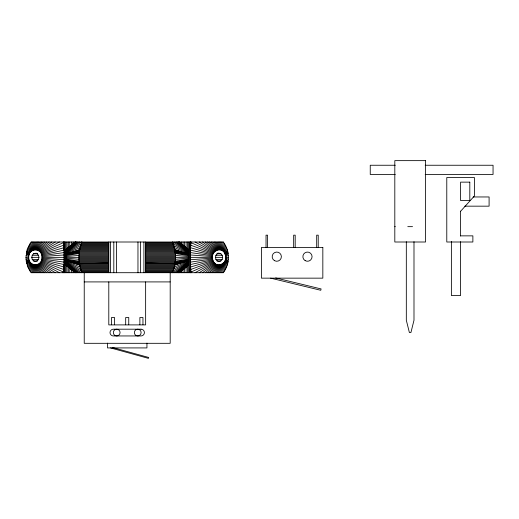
<?xml version="1.0" encoding="UTF-8"?>
<svg xmlns="http://www.w3.org/2000/svg" width="519" height="519" viewBox="0 0 519 519"><rect width="100%" height="100%" fill="white"/><g stroke="black" fill="none" stroke-linecap="round" stroke-linejoin="round"><path stroke-width="0.78" d="M64.148 257.353L64.155 242.003L64.155 272.702L64.148 257.353L42.007 257.353C42.941 267.084 27.779 267.084 28.714 257.353C27.779 247.621 42.941 247.621 42.007 257.353M212.745 259.727C209.189 251.138 223.209 245.195 225.389 254.978C228.944 263.568 214.924 269.51 212.745 259.727L190.447 264.534L190.278 272.702L190.278 242.003L190.356 262.121L190.992 272.702M82.028 272.702C77.902 263.003 77.902 251.702 82.028 242.003M172.399 242.003C176.525 251.702 176.525 263.003 172.399 272.702M64.006 250.625L64.155 242.003M190.278 272.702L190.428 264.08M25.95 257.353L27.209 249.594L31.082 242.003L223.345 242.003C230.079 250.852 230.079 263.853 223.345 272.702L31.082 272.702L27.942 267.071L26.255 261.2L25.95 257.353L28.714 257.353M30.913 251.65L31.296 242.003M223.138 272.702L223.514 263.055M29.979 271.035L30.42 262.491M224.007 252.215L224.455 243.671M63.441 272.702L63.986 264.534L41.682 259.727M190.992 242.003L190.447 250.171L212.745 254.978M31.458 251.144L32.58 242.003M221.847 272.702L222.975 263.561M28.863 269.05L29.985 261.861M224.448 252.844L225.57 245.656M32.042 250.703L33.806 242.003M220.627 272.702L222.392 264.002M35.363 253.207L37.154 253.765L38.471 255.283L38.951 257.353L38.471 259.422L37.154 260.94L35.363 261.498L33.566 260.94L32.256 259.422L31.776 257.353L32.256 255.283L33.566 253.765L36.953 253.207M215.476 257.353L215.962 255.283L217.273 253.765L219.07 253.207L220.86 253.765L222.177 255.283L222.657 257.353L222.177 259.422L220.86 260.94L219.07 261.498L217.273 260.94L215.962 259.422L215.476 257.353L222.657 257.353M32.658 250.34L35 242.003M219.433 272.702L221.769 264.366M27.942 267.071L29.602 261.187M224.824 253.512L226.485 247.628M178.16 272.702L178.335 272.144M33.307 250.054L36.194 242.003M218.233 272.702L221.12 264.651M33.982 249.847L37.42 242.003M217.013 272.702L220.452 264.859M27.209 265.112L29.291 260.473L26.644 263.107L29.038 259.727M225.389 254.978L227.789 251.598L225.142 254.232L227.218 249.594M191.543 272.702L191.822 272.144M209.961 272.702L210.24 272.144M34.669 249.717L38.685 242.003M215.742 272.702L219.764 264.988M35.363 249.678L40.034 242.003M214.399 272.702L219.07 265.027M36.058 249.717L41.481 242.003M212.946 272.702L218.376 264.988M26.443 262.153L28.863 258.949L26.255 261.2M227.984 252.552L225.57 255.757L228.172 253.506M26.806 263.697L29.291 260.473M225.142 254.232L227.627 251.008M36.745 249.847L43.071 242.003M211.363 272.702L217.688 264.859M460.593 211.298L474.411 195.948L474.411 177.53L446.781 177.53L446.781 242.003L472.874 242.003L472.874 235.86L460.593 235.86M37.413 250.054L44.835 242.003M209.598 272.702L217.013 264.651M38.069 250.34L46.84 242.003M207.594 272.702L216.365 264.366M38.685 250.703L49.156 242.003M205.277 272.702L215.742 264.002M75.158 242.003L65.816 249.678L75.261 242.003M179.276 272.702L188.618 265.027L179.172 272.702M65.816 249.847L75.573 242.003M178.854 272.702L188.618 264.859M65.816 250.054L76.118 242.003M178.309 272.702L188.618 264.651M65.816 250.34L76.922 242.003M177.504 272.702L188.618 264.366M39.269 251.144L51.9 242.003M202.533 272.702L215.158 263.561M65.816 250.703L78.045 242.003M176.382 272.702L188.618 264.002M65.816 251.144L79.569 242.003M174.864 272.702L188.618 263.561M39.807 251.65L55.235 242.003M199.199 272.702L214.619 263.055M65.816 251.65L81.613 242.003M172.814 272.702L188.618 263.055M65.816 252.215L81.366 243.671M173.061 271.035L188.618 262.491M40.3 252.215L59.419 242.003M195.014 272.702L214.126 262.491M65.816 252.844L80.698 245.656M173.735 269.05L188.618 261.861M40.742 252.844L63.487 242.633L63.441 242.003M190.947 272.073L213.692 261.861M26.028 259.279L28.753 258.157M225.681 256.548L228.405 255.426M65.816 253.512L80.14 247.628M174.293 267.071L188.618 261.187M41.118 253.512L63.681 245.208L63.487 242.633M190.745 269.491L213.309 261.187M79.686 249.594L65.816 254.232L79.336 251.598L108.795 251.598M174.741 265.112L188.618 260.473L175.098 263.107L145.638 263.107L174.981 263.697L188.618 260.473L174.76 264.988L145.638 264.988M41.436 254.232L63.856 247.719L63.681 245.208M190.577 266.987L212.998 260.473M65.816 254.978L79.336 251.598M175.098 263.107L188.618 259.727M79.446 251.008L65.816 254.232L79.673 249.717L108.795 249.717M41.682 254.978L63.986 250.171L63.856 247.719M41.864 255.757L64.077 252.584M190.356 262.121L212.563 258.949M65.816 256.548L78.946 255.426L108.795 255.426M188.618 258.157L175.487 259.279L145.638 259.279M41.974 256.548L64.129 254.972M190.298 259.727L212.459 258.157M395.29 165.25L370.248 165.25L370.248 174.462L395.29 174.462M425.184 165.25L493.05 165.25L493.05 174.462L425.184 174.462M473.172 196.961L489.093 196.961L489.093 206.166L464.797 206.166M394.81 226.654L395.329 226.654M407.772 226.654L412.54 226.654M81.827 242.561L108.795 242.561M145.638 242.561L172.606 242.561M81.477 243.417L108.795 243.417M145.638 243.417L172.95 243.417M81.178 244.28L108.795 244.28M145.638 244.28L173.249 244.28M80.88 245.163L108.795 245.163M145.638 245.163L173.547 245.163M80.601 246.051L108.795 246.051M145.638 246.051L173.826 246.051M80.354 246.953L108.795 246.953M145.638 246.953L174.079 246.953M80.095 247.868L108.795 247.868M145.638 247.868L174.332 247.868M79.894 248.789L108.795 248.789M145.638 248.789L174.533 248.789M145.638 249.717L174.76 249.717L188.618 254.232L175.098 251.598L145.638 251.598M79.517 250.658L108.795 250.658M145.638 250.658L174.909 250.658M108.795 252.552L79.232 252.552L65.816 255.757L79.089 253.506L108.795 253.506M145.638 252.552L175.201 252.552L188.618 255.757L175.338 253.506L145.638 253.506M217.474 253.207L219.07 253.207M33.566 253.765L37.55 253.765M216.884 253.765L220.86 253.765M79.037 254.466L108.795 254.466M145.638 254.466L175.396 254.466M32.256 255.283L38.62 255.283M215.807 255.283L222.177 255.283M145.638 255.426L175.487 255.426L188.618 256.548M78.94 256.386L108.795 256.386M145.638 256.386L175.493 256.386M31.776 257.353L38.938 257.353M65.816 257.353L108.795 257.353M145.638 257.353L188.618 257.353M190.278 257.353L212.42 257.353M225.713 257.353L228.477 257.353M78.94 258.319L108.795 258.319M145.638 258.319L175.493 258.319M108.795 259.279L78.946 259.279L65.816 258.157M32.256 259.422L38.62 259.422M215.807 259.422L222.177 259.422M79.037 260.24L108.795 260.24M145.638 260.24L175.396 260.24M33.566 260.94L37.55 260.94M216.884 260.94L220.86 260.94M108.795 261.2L79.089 261.2L65.816 258.949L79.232 262.153L108.795 262.153M145.638 261.2L175.338 261.2L188.618 258.949L175.201 262.153L145.638 262.153M108.795 264.988L79.673 264.988L65.816 260.473L79.336 263.107L108.795 263.107L79.446 263.697L65.816 260.473L79.686 265.112M79.517 264.048L108.795 264.048M145.638 264.048L174.909 264.048M79.894 265.916L108.795 265.916M145.638 265.916L174.533 265.916M80.095 266.837L108.795 266.837M145.638 266.837L174.332 266.837M80.354 267.752L108.795 267.752M145.638 267.752L174.079 267.752M80.601 268.654L108.795 268.654M145.638 268.654L173.826 268.654M80.88 269.543L108.795 269.543M145.638 269.543L173.547 269.543M81.178 270.425L108.795 270.425M145.638 270.425L173.249 270.425M81.477 271.288L108.795 271.288M145.638 271.288L172.95 271.288M81.827 272.144L108.795 272.144M145.638 272.144L172.606 272.144M84.234 281.914L170.193 281.914M190.298 254.972L212.459 256.548M41.974 258.157L64.129 259.727M190.356 252.584L212.563 255.757M41.864 258.949L64.077 262.121M174.981 251.008L188.618 254.232L174.741 249.594M275.66 277.944L321.092 288.934L320.768 290.277L270.639 278.152M175.098 251.598L188.618 254.978M65.816 259.727L79.336 263.107M112.351 347.458L148.694 357.468L148.447 358.357L110.56 347.918M190.577 247.719L212.998 254.232M41.436 260.473L63.856 266.987M190.745 245.208L213.309 253.512M41.118 261.187L63.681 269.491M174.293 247.628L188.618 253.512M65.816 261.187L80.14 267.071M225.681 258.157L228.405 259.279M26.028 255.426L28.753 256.548M190.947 242.633L213.692 252.844M40.742 261.861L63.487 272.073M173.735 245.656L188.618 252.844M65.816 261.861L80.698 269.05M195.014 242.003L214.126 252.215M40.3 262.491L59.419 272.702M173.061 243.671L188.618 252.215M65.816 262.491L81.366 271.035M172.814 242.003L188.618 251.65M65.816 263.055L81.613 272.702M199.199 242.003L214.619 251.65M39.807 263.055L55.235 272.702M174.864 242.003L188.618 251.144M65.816 263.561L79.569 272.702M176.382 242.003L188.618 250.703M65.816 264.002L78.045 272.702M202.533 242.003L215.158 251.144M39.269 263.561L51.9 272.702M177.504 242.003L188.618 250.34M65.816 264.366L76.922 272.702M178.309 242.003L188.618 250.054M65.816 264.651L76.118 272.702M178.854 242.003L188.618 249.847M65.816 264.859L75.573 272.702M179.172 242.003L188.618 249.717L179.276 242.003M75.261 272.702L65.816 264.988L75.158 272.702M205.277 242.003L215.742 250.703M38.685 264.002L49.156 272.702M228.172 261.2L225.57 258.949L227.984 262.153M26.255 253.506L28.863 255.757L26.443 252.552M207.594 242.003L216.365 250.34M38.069 264.366L46.84 272.702M227.218 265.112L225.142 260.473L227.789 263.107L225.389 259.727M27.209 249.594L29.291 254.232L26.644 251.598L29.038 254.978M209.598 242.003L217.013 250.054M37.413 264.651L44.835 272.702M211.363 242.003L217.688 249.847M36.745 264.859L43.071 272.702M225.142 260.473L227.627 263.697M26.806 251.008L29.291 254.232M212.946 242.003L218.376 249.717M36.058 264.988L41.481 272.702M214.399 242.003L219.07 249.678M35.363 265.027L40.034 272.702M215.742 242.003L219.764 249.717M34.669 264.988L38.685 272.702M62.611 272.144L62.883 272.702M44.186 272.144L44.465 272.702M217.013 242.003L220.452 249.847M33.982 264.859L37.42 272.702M218.233 242.003L221.12 250.054M33.307 264.651L36.194 272.702M76.092 272.144L76.267 272.702M224.824 261.187L226.485 267.071M27.942 247.628L29.602 253.512M219.433 242.003L221.769 250.34M32.658 264.366L35 272.702M220.627 242.003L222.392 250.703M32.042 264.002L33.806 272.702M224.448 261.861L225.57 269.05M28.863 245.656L29.985 252.844M221.847 242.003L222.975 251.144M31.458 263.561L32.58 272.702M224.007 262.491L224.455 271.035M29.979 243.671L30.42 252.215M223.138 242.003L223.514 251.65M30.913 263.055L31.296 272.702M190.278 242.003L190.428 250.625M64.006 264.08L64.155 272.702M460.593 211.142L460.593 236.061M460.593 241.685L460.593 295.538L451.381 295.538L451.381 241.504M413.993 241.698L413.993 320.255L410.925 332.536L409.387 332.536L406.319 320.255L406.319 241.698M318.225 247.453L318.225 235.172L316.687 235.172L316.687 247.453M295.194 247.453L295.194 235.172L293.663 235.172L293.663 247.453M267.564 247.453L267.564 235.172L266.033 235.172L266.033 247.453M190.895 242.003L190.895 243.489M190.895 271.216L190.895 272.702M189.487 242.003L189.487 272.702M188.533 242.003L188.533 272.702M187.404 242.003L187.404 248.465M187.404 265.43L187.404 272.702M186.113 242.003L186.113 248.465M186.113 266.241L186.113 272.702M184.66 242.003L184.66 246.849M184.66 267.856L184.66 272.702M183.051 242.003L183.051 246.038M183.051 269.471L183.051 272.702M181.287 242.003L181.287 244.423M181.287 270.282L181.287 272.702M170.193 272.702L170.193 343.312L84.234 343.312L84.234 272.702M146.942 343.13L146.942 347.918L107.491 347.918L107.491 343.13M145.638 242.003L145.638 272.702M145.638 281.914L145.638 324.894L108.795 324.894L108.795 281.914M143.899 242.003L143.899 272.702M142.952 324.751L142.952 317.524L139.877 317.524L139.877 324.751M140.617 242.003L140.617 272.702M137.963 242.003L137.963 272.702M128.751 324.751L128.751 317.524L125.682 317.524L125.682 324.751M116.47 242.003L116.47 272.702M114.55 324.751L114.55 317.524L111.481 317.524L111.481 324.751M113.81 242.003L113.81 272.702M110.528 242.003L110.528 272.702M108.795 242.003L108.795 272.702M73.147 242.003L73.147 244.423M73.147 270.282L73.147 272.702M71.382 242.003L71.382 245.234M71.382 269.471L71.382 272.702M69.773 242.003L69.773 247.66M69.773 267.856L69.773 272.702M68.32 242.003L68.32 247.66M68.32 267.045L68.32 272.702M67.022 242.003L67.022 249.276M67.022 265.43L67.022 272.702M65.9 242.003L65.9 272.702M64.94 242.003L64.94 272.702M63.539 242.003L63.539 243.489M63.539 271.216L63.539 272.702M425.554 160.643L394.81 160.643L394.81 242.003L425.554 242.003L425.554 160.643M469.805 182.137L460.593 182.137L460.593 200.555L469.805 200.555L469.805 182.137M322.831 247.453L261.427 247.453L261.427 278.152L322.831 278.152L322.831 247.453M141.032 329.195L113.402 329.195A3.38 3.38 0 0 0 110.022 332.569A3.38 3.38 0 0 0 113.402 335.949L141.032 335.949A3.38 3.38 0 0 0 144.405 332.569A3.38 3.38 0 0 0 141.032 329.195M136.043 335.495A3.38 3.38 0 0 0 141.11 332.569A3.38 3.38 0 0 0 136.043 329.643A3.38 3.38 0 0 0 136.043 335.495M115.01 335.495A3.38 3.38 0 0 0 120.077 332.569A3.38 3.38 0 0 0 115.01 329.643A3.38 3.38 0 0 0 115.01 335.495M305.172 260.648A4.606 4.606 0 0 0 312.081 256.658A4.606 4.606 0 0 0 305.172 252.675A4.606 4.606 0 0 0 305.172 260.648M274.473 260.648A4.606 4.606 0 0 0 281.382 256.658A4.606 4.606 0 0 0 274.473 252.675A4.606 4.606 0 0 0 274.473 260.648"/></g></svg>
